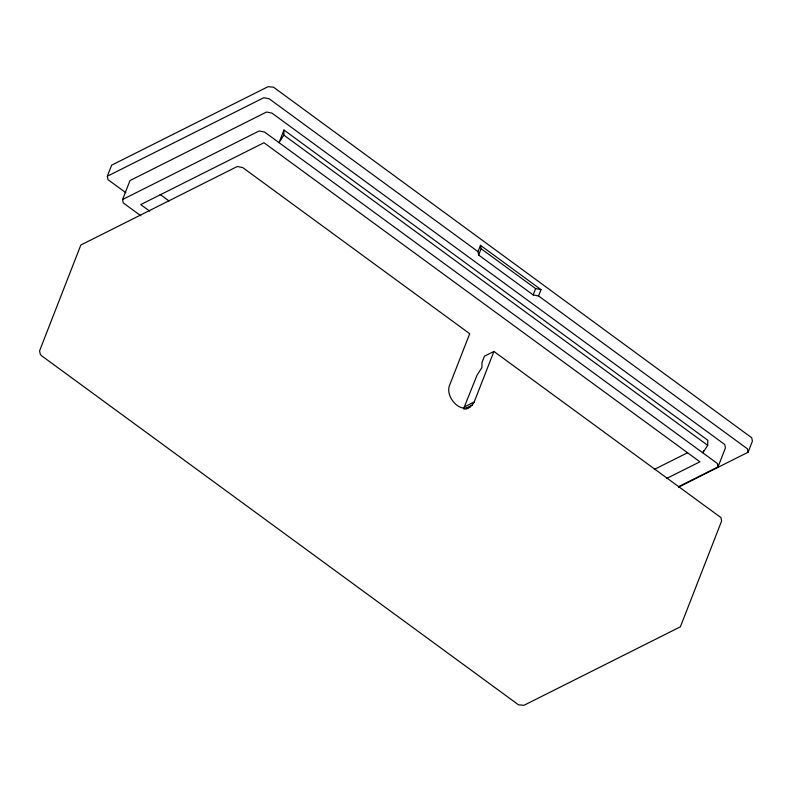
<?xml version="1.0" encoding="UTF-8"?>
<svg xmlns="http://www.w3.org/2000/svg" width="792" height="792" viewBox="0 0 792 792"><rect width="100%" height="100%" fill="white"/><g stroke="black" fill="none" stroke-linecap="round" stroke-linejoin="round"><path stroke-width="1.19" d="M283.962 130.017L279.041 142.649L283.873 135.145L283.962 130.017L707.771 440.213L707.682 445.332L702.851 452.846L703.741 450.549M125.879 192.753L107.969 179.645L107.316 176.24L111.623 165.191L268.043 86.684L273.497 87.179L751.747 437.788L752.4 441.193L748.093 452.242L678.694 487.07M140.778 215.731L123.255 202.91L122.602 199.505L129.987 180.556L266.498 112.038L271.894 113.068L724.769 444.53L725.423 447.935L718.037 466.884L678.407 486.773M538.56 295.96L533.155 294.931L478.665 255.054L478.012 251.648L480.477 245.332L541.015 289.644L538.56 295.96L747.43 448.836L748.093 452.242M478.665 255.054L481.13 248.738L480.477 245.332M463.617 408.702L477.051 375.141L481.882 367.637L481.982 362.508L484.447 356.192L493.921 351.44L720.967 517.612L721.621 521.017L680.377 626.809L523.957 705.316L518.503 704.821L41.451 355.657L40.253 354.212L39.6 350.807L80.843 245.015L237.263 166.508L242.659 167.538L469.705 333.709L450.005 384.239C443.144 397.97 465.32 418.889 474.22 401.96L493.921 351.44M533.155 294.931L535.62 288.615L481.13 248.738M107.316 176.24L263.736 97.733L269.132 98.762L478.012 251.648M122.602 199.505L259.113 130.987L264.508 132.016L717.374 463.478L718.037 466.884M464.746 406.722L474.22 401.96M464.112 409.157L472.537 404.93M465.924 409.207L470.141 407.088M654.469 469.349L687.476 452.786M666.884 478.358L699.9 461.795L263.974 142.738L140.738 204.593L149.718 211.157M535.62 288.615L541.015 289.644M283.873 135.145L707.682 445.332M160.093 194.406L169.072 200.98"/></g></svg>
